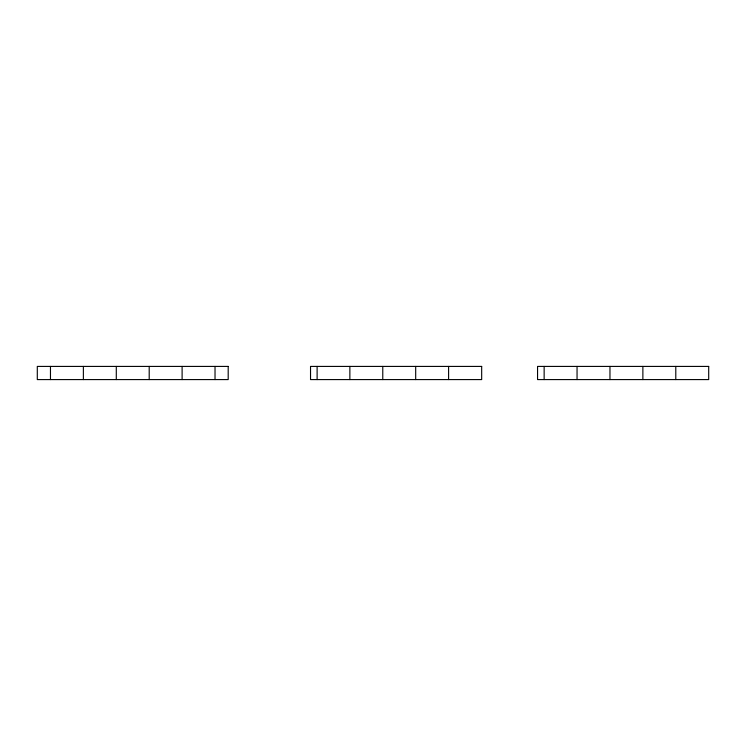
<?xml version="1.0" encoding="UTF-8"?>
<svg xmlns="http://www.w3.org/2000/svg" width="746" height="746" viewBox="0 0 746 746"><rect width="100%" height="100%" fill="white"/><g stroke="black" fill="none" stroke-linecap="round" stroke-linejoin="round"><path stroke-width="1.12" d="M675.792 366.417L675.792 379.583M642.875 366.417L642.875 379.583M609.967 366.417L609.967 379.583M577.05 366.417L577.05 379.583M544.142 366.417L544.142 379.583M448.598 366.417L448.598 379.583M415.69 366.417L415.69 379.583M382.773 366.417L382.773 379.583M349.865 366.417L349.865 379.583M317.115 366.417L317.115 379.583M215.025 366.417L215.025 379.583M182.108 366.417L182.108 379.583M149.2 366.417L149.2 379.583M116.292 366.417L116.292 379.583M83.375 366.417L83.375 379.583M50.467 366.417L50.467 379.583M228.192 366.417L37.3 366.417L37.3 379.583L228.192 379.583L228.192 366.417M481.674 366.417L310.532 366.417L310.532 379.583L481.674 379.583L481.674 366.417M708.7 366.417L537.558 366.417L537.558 379.583L708.7 379.583L708.7 366.417"/></g></svg>
